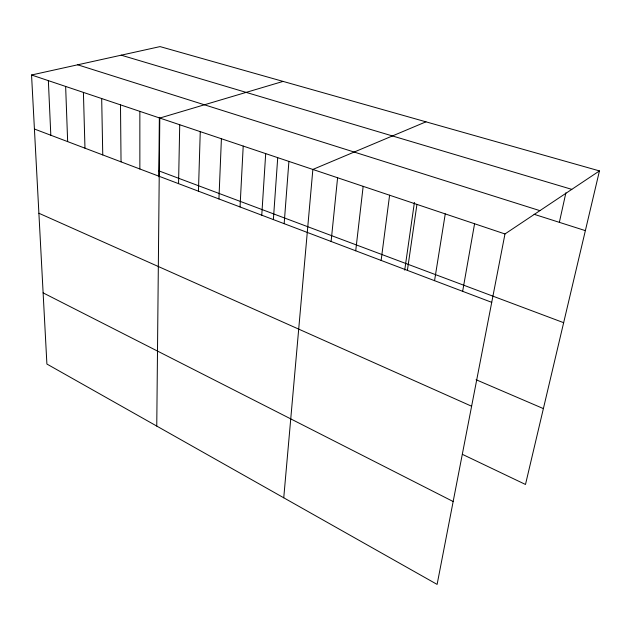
<?xml version="1.0" encoding="UTF-8"?>
<svg xmlns="http://www.w3.org/2000/svg" width="631" height="631" viewBox="0 0 631 631"><rect width="100%" height="100%" fill="white"/><g stroke="black" fill="none" stroke-linecap="round" stroke-linejoin="round"><path stroke-width="0.95" d="M158.791 176.751L159.359 117.327M156.756 426.075L159.793 118.052L283.074 81.407M178.557 183.653L179.725 124.749M198.449 191.193L200.256 131.642M218.933 198.954L221.41 138.741M240.032 206.952L243.211 146.069M261.762 215.187L265.698 153.617M273.373 219.612L277.711 157.86M284.163 223.682L288.903 161.41M283.745 497.788L312.858 169.447L425.949 121.83M331.109 241.468L337.593 177.753M355.718 250.799L363.164 186.342M381.132 260.429L389.595 195.216M404.723 270.107L414.417 202.409M407.397 270.383L416.941 204.397M434.554 280.677L445.257 213.901M462.649 291.325L474.575 223.753M599.45 170.914L504.974 233.959L437.109 584.401L46.899 364.04L31.55 74.994L160.045 46.599L599.45 170.914L525.489 484.466L462.586 454.43M559.358 222.341L565.889 192.802M121.215 55.181L571.796 189.363M77.684 64.804L539.891 210.651M534.102 214.288L585.363 230.63M31.55 74.994L504.974 233.959M158.846 170.859L563.649 322.686M34.421 129.024L491.73 302.344M476.082 379.728L543.386 408.596M38.893 213.246L471.609 406.23M43.121 292.871L453.161 501.527M48.358 80.642L50.819 135.239M65.64 86.439L67.659 141.62M83.41 92.41L84.972 148.182M101.686 98.546L102.758 154.926M120.489 104.856L121.042 161.859M139.853 111.364L139.861 168.99"/></g></svg>
